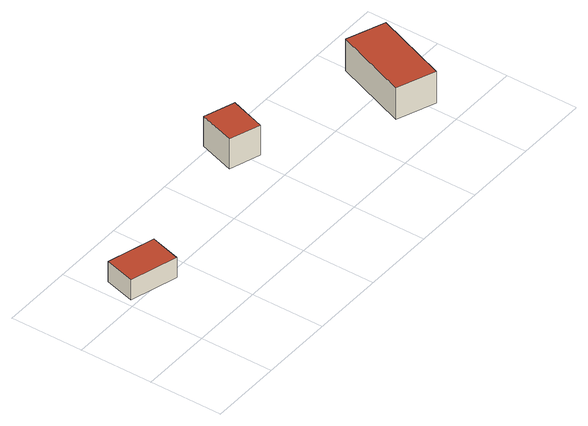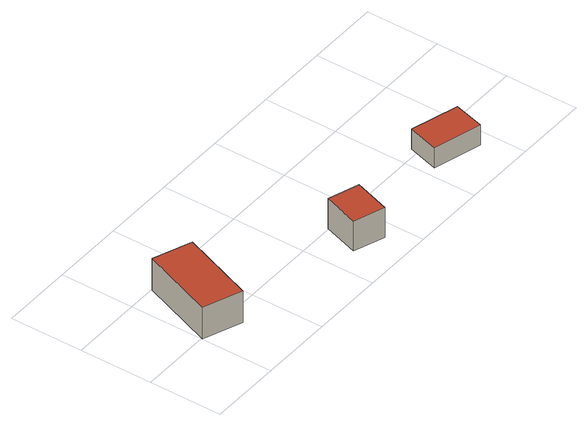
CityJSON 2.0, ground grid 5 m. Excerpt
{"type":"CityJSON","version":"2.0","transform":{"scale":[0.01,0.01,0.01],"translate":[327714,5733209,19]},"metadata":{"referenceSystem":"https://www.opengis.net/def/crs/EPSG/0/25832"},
"CityObjects":{
"building1":{"type":"Building","attributes":{"Geometrietyp2DReferenz":"3000","Gemeindeschluessel":"05170012","function":"31001_1312","roofType":"1000","measuredHeight":1.49},"address":[{"country":"Germany","locality":"Hamminkeln","thoroughfareNumber":"64","thoroughfareName":"Alte Poststraße"}],"geometry":[{"type":"Solid","lod":"2","boundaries":[[[[0,1,2,3]],[[4,5,1,0]],[[6,7,5,4]],[[3,2,7,6]],[[4,0,3,6]],[[1,5,7,2]]]],"semantics":{"surfaces":[{"type":"WallSurface"},{"type":"RoofSurface"},{"type":"GroundSurface"}],"values":[[0,0,0,0,1,2]]}}]},
"building2":{"type":"Building","attributes":{"Geometrietyp2DReferenz":"3000","Gemeindeschluessel":"05170012","function":"31001_2723","roofType":"1000","measuredHeight":2.23},"address":[{"country":"Germany","locality":"Hamminkeln","thoroughfareNumber":"66","thoroughfareName":"Alte Poststraße"}],"geometry":[{"type":"Solid","lod":"2","boundaries":[[[[8,9,10,11]],[[12,13,9,8]],[[14,15,13,12]],[[11,10,15,14]],[[12,8,11,14]],[[9,13,15,10]]]],"semantics":{"surfaces":[{"type":"WallSurface"},{"type":"RoofSurface"},{"type":"GroundSurface"}],"values":[[0,0,0,0,1,2]]}}]},
"building3":{"type":"Building","attributes":{"Geometrietyp2DReferenz":"3000","Gemeindeschluessel":"05170012","function":"51009_1610","roofType":"1000","measuredHeight":2.37},"geometry":[{"type":"Solid","lod":"2","boundaries":[[[[16,17,18,19]],[[20,21,17,16]],[[22,23,21,20]],[[19,18,23,22]],[[20,16,19,22]],[[17,21,23,18]]]],"semantics":{"surfaces":[{"type":"WallSurface"},{"type":"RoofSurface"},{"type":"GroundSurface"}],"values":[[0,0,0,0,1,2]]}}]}
},
"vertices":[
[431,661,198],[431,661,49],[104,753,49],[104,753,198],[369,450,198],[369,450,49],[45,543,198],[45,543,49],
[1488,851,432],[1488,851,209],[1279,923,209],[1279,923,432],[1408,607,432],[1408,607,209],[1197,678,432],[1197,678,209],
[2432,92,410],[2432,92,173],[2623,595,173],[2623,595,410],[2172,191,410],[2172,191,173],[2363,694,410],[2363,694,173]
]}
